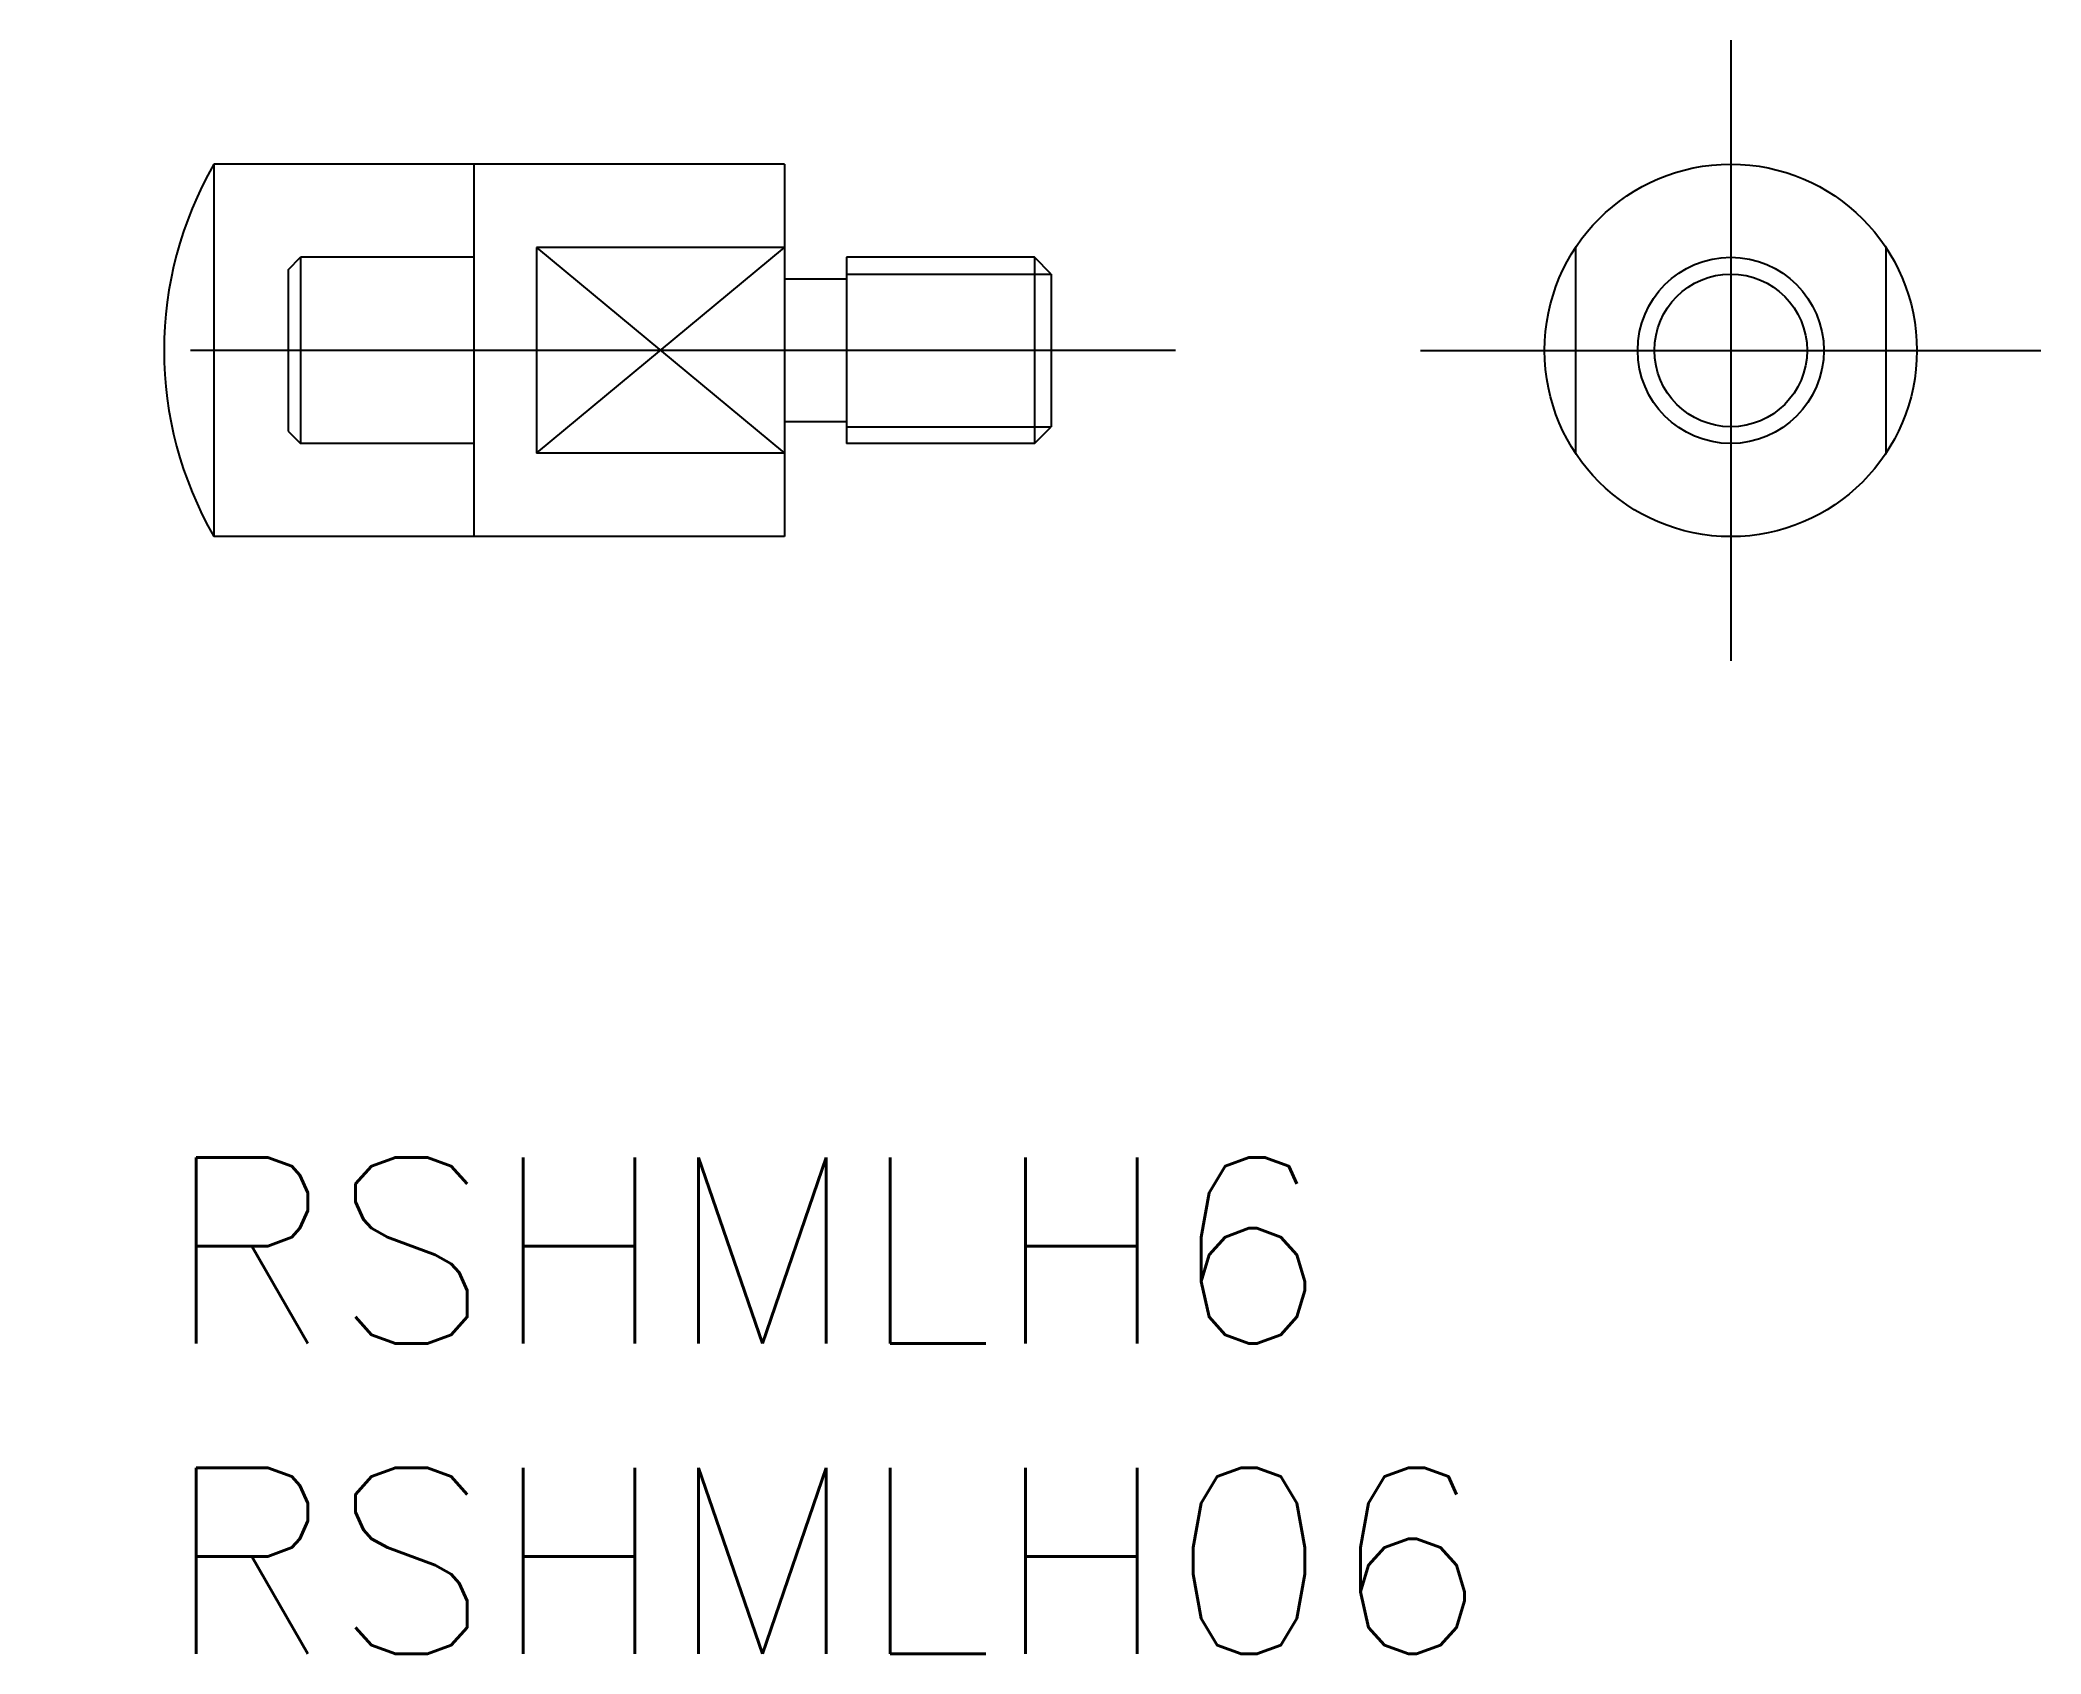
# Model space of a CAD drawing. Extents: x -2 to 30.3, y -8 to 18.
import ezdxf

# ---------------------------------------------------------------- set-up
doc = ezdxf.new("R2010")
doc.units = 0
doc.header["$LTSCALE"] = 0.5
doc.linetypes.add('CENTER', pattern=[50.8, 31.75, -6.35, 6.35, -6.35])
doc.linetypes.add('DASHED', pattern=[19.05, 12.7, -6.35])
for name, color, linetype in [('MSM_CENTER', 1, 'CENTER'), ('MSM_CONTINUOUS', 7, 'CONTINUOUS'), ('MSM_DASHED', 4, 'DASHED'), ('MSM_NARROW', 5, 'CONTINUOUS'), ('MSM_PART_NUMBER', 7, 'CONTINUOUS')]:
    doc.layers.add(name, color=color, linetype=linetype)
doc.styles.get("Standard").update_dxf_attribs({"font": 'txt.shx', "height": 3, "bigfont": 'bigfont.shx'})

# ---------------------------------------------------------------- blocks, each defined once
blk = doc.blocks.new('*U3')
at = {"layer": 'MSM_PART_NUMBER'}
blk.add_text('RSHMLH6', height=3, dxfattribs=at).set_placement((0, -3))
blk = doc.blocks.new('*U4')
at = {"layer": 'MSM_PART_NUMBER'}
blk.add_text('RSHMLH06', height=3, dxfattribs=at).set_placement((0, -8))

msp = doc.modelspace()

# ---------------------------------------------------------------- linework, layer by layer
at = {"layer": 'MSM_CENTER'}
for p, q in [((25.251, 18), (25.251, 8)), ((16.3, 13), (-2, 13)), ((20.251, 13), (30.251, 13))]:
    msp.add_line(p, q, dxfattribs=at)
at = {"layer": 'MSM_CONTINUOUS'}
for p, q in [((10, 16), (0.804, 16)), ((0.804, 16), (0.804, 10)), ((5, 10), (5, 16)), ((10, 16), (10, 10)), ((10, 14.658), (6, 14.658)), ((6, 14.658), (6, 11.342)), ((22.751, 14.658), (22.751, 11.342)), ((27.751, 14.658), (27.751, 11.342)), ((14.03, 14.5), (11, 14.5)), ((11, 14.5), (11, 11.5)), ((14.03, 14.5), (14.03, 11.5)), ((14.3, 14.229), (14.03, 14.5)), ((14.3, 14.229), (14.3, 11.771)), ((11, 14.15), (10, 14.15)), ((11, 11.85), (10, 11.85)), ((14.03, 11.5), (14.3, 11.771)), ((10, 11.342), (6, 11.342)), ((14.03, 11.5), (11, 11.5)), ((10, 10), (0.804, 10))]:
    msp.add_line(p, q, dxfattribs=at)
for radius in [3, 1.5]:
    msp.add_circle((25.251, 13), radius, dxfattribs=at)
msp.add_arc((6, 13), 6, 150, 210, dxfattribs=at)
at = {"layer": 'MSM_DASHED'}
for p, q in [((2, 14.3), (2.2, 14.5)), ((2, 14.3), (2, 11.7)), ((5, 14.5), (2.2, 14.5)), ((2.2, 14.5), (2.2, 11.5)), ((2, 11.7), (2.2, 11.5)), ((5, 11.5), (2.2, 11.5))]:
    msp.add_line(p, q, dxfattribs=at)
at = {"layer": 'MSM_NARROW'}
for p, q in [((6, 14.658), (10, 11.342)), ((6, 11.342), (10, 14.658)), ((11, 14.229), (14.3, 14.229)), ((11, 11.771), (14.3, 11.771))]:
    msp.add_line(p, q, dxfattribs=at)
msp.add_circle((25.251, 13), 1.23, dxfattribs=at)

# ---------------------------------------------------------------- block references
at = {"layer": 'MSM_CONTINUOUS'}
for name in ['*U3', '*U4']:
    msp.add_blockref(name, (0, 0), dxfattribs=at)

doc.saveas('drawing.dxf')
